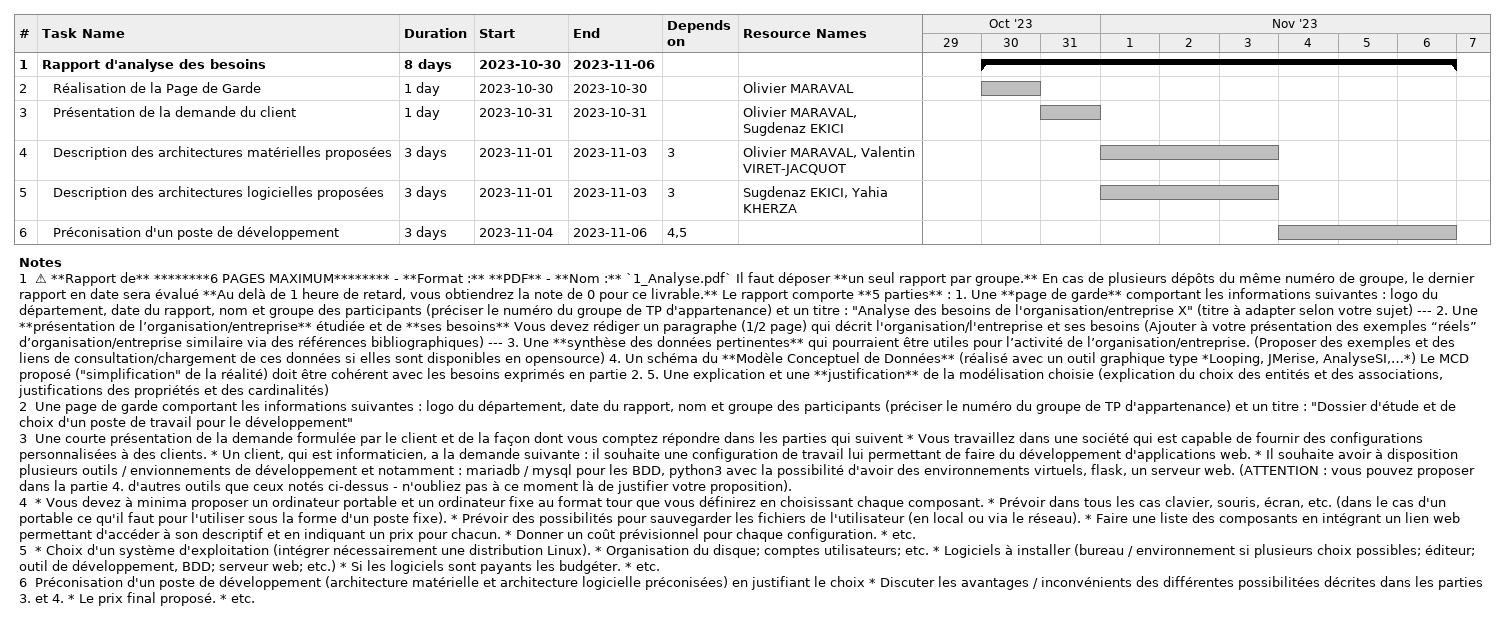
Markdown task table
| ID | Level | Task | Duration | Start | Finish | Predecessors | Resources |
|---|---|---|---|---|---|---|---|
| 1 | 1 | **Rapport d'analyse des besoins** | 8d | 2023-10-30 | 2023-11-06 |  |  |
| 2 | 2 | Réalisation de la Page de Garde | 1d | 2023-10-30 | 2023-10-30 |  | Olivier MARAVAL |
| 3 | 2 | Présentation de la demande du client | 1d | 2023-10-31 | 2023-10-31 |  | Olivier MARAVAL, Sugdenaz EKICI |
| 4 | 2 | Description des architectures matérielles proposées | 3d | 2023-11-01 | 2023-11-03 | 3 | Olivier MARAVAL, Valentin VIRET-JACQUOT |
| 5 | 2 | Description des architectures logicielles proposées | 3d | 2023-11-01 | 2023-11-03 | 3 | Sugdenaz EKICI, Yahia KHERZA |
| 6 | 2 | Préconisation d'un poste de développement | 3d | 2023-11-04 | 2023-11-06 | 4, 5 |  |

Notes
- 1: ⚠ **Rapport de** ********6 PAGES MAXIMUM******** - **Format :** **PDF** - **Nom :** `1_Analyse.pdf` Il faut déposer **un seul rapport par groupe.** En cas de plusieurs dépôts du même numéro de groupe, le dernier rapport en date sera évalué **Au delà de 1 heure de retard, vous obtiendrez la note de 0 pour ce livrable.** Le rapport comporte **5 parties** : 1. Une **page de garde** comportant les informations suivantes : logo du département, date du rapport, nom et groupe des participants (préciser le numéro du groupe de TP d'appartenance) et un titre : "Analyse des besoins de l'organisation/entreprise X" (titre à adapter selon votre sujet) --- 2. Une **présentation de l’organisation/entreprise** étudiée et de **ses besoins** Vous devez rédiger un paragraphe (1/2 page) qui décrit l'organisation/l'entreprise et ses besoins (Ajouter à votre présentation des exemples “réels” d’organisation/entreprise similaire via des références bibliographiques) --- 3. Une **synthèse des données pertinentes** qui pourraient être utiles pour l’activité de l’organisation/entreprise. (Proposer des exemples et des liens de consultation/chargement de ces données si elles sont disponibles en opensource) 4. Un schéma du **Modèle Conceptuel de Données** (réalisé avec un outil graphique type *Looping, JMerise, AnalyseSI,…*) Le MCD proposé ("simplification" de la réalité) doit être cohérent avec les besoins exprimés en partie 2. 5. Une explication et une **justification** de la modélisation choisie (explication du choix des entités et des associations, justifications des propriétés et des cardinalités)
- 2: Une page de garde comportant les informations suivantes : logo du département, date du rapport, nom et groupe des participants (préciser le numéro du groupe de TP d'appartenance) et un titre : "Dossier d'étude et de choix d'un poste de travail pour le développement"
- 3: Une courte présentation de la demande formulée par le client et de la façon dont vous comptez répondre dans les parties qui suivent * Vous travaillez dans une société qui est capable de fournir des configurations personnalisées à des clients. * Un client, qui est informaticien, a la demande suivante : il souhaite une configuration de travail lui permettant de faire du développement d'applications web. * Il souhaite avoir à disposition plusieurs outils / envionnements de développement et notamment : mariadb / mysql pour les BDD, python3 avec la possibilité d'avoir des environnements virtuels, flask, un serveur web. (ATTENTION : vous pouvez proposer dans la partie 4. d'autres outils que ceux notés ci-dessus - n'oubliez pas à ce moment là de justifier votre proposition).
- 4: * Vous devez à minima proposer un ordinateur portable et un ordinateur fixe au format tour que vous définirez en choisissant chaque composant. * Prévoir dans tous les cas clavier, souris, écran, etc. (dans le cas d'un portable ce qu'il faut pour l'utiliser sous la forme d'un poste fixe). * Prévoir des possibilités pour sauvegarder les fichiers de l'utilisateur (en local ou via le réseau). * Faire une liste des composants en intégrant un lien web permettant d'accéder à son descriptif et en indiquant un prix pour chacun. * Donner un coût prévisionnel pour chaque configuration. * etc.
- 5: * Choix d'un système d'exploitation (intégrer nécessairement une distribution Linux). * Organisation du disque; comptes utilisateurs; etc. * Logiciels à installer (bureau / environnement si plusieurs choix possibles; éditeur; outil de développement, BDD; serveur web; etc.) * Si les logiciels sont payants les budgéter. * etc.
- 6: Préconisation d'un poste de développement (architecture matérielle et architecture logicielle préconisées) en justifiant le choix * Discuter les avantages / inconvénients des différentes possibilitées décrites dans les parties 3. et 4. * Le prix final proposé. * etc.
